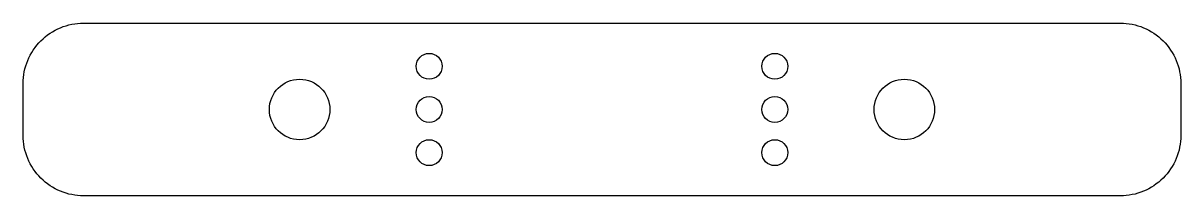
# Model space of a CAD drawing. Header units: millimetres. Extents: x -9 to 125, y 15 to 35.
import ezdxf

# ---------------------------------------------------------------- set-up
doc = ezdxf.new("R2010")
doc.units = ezdxf.units.MM
doc.layers.get('0').update_dxf_attribs({"linetype": 'CONTINUOUS'})

msp = doc.modelspace()

# ---------------------------------------------------------------- linework, layer by layer
msp.add_lwpolyline([(117.87, 35.06, -0.414214), (124.87, 28.06), (124.87, 22.06, -0.414214), (117.87, 15.06), (-2.13, 15.06, -0.414214), (-9.13, 22.06), (-9.13, 28.06, -0.414214), (-2.13, 35.06)], format="xyb", close=True)
for centre, radius in [((37.87, 30.06), 1.5), ((77.87, 30.06), 1.5), ((22.87, 25.06), 3.5), ((92.87, 25.06), 3.5), ((37.87, 25.06), 1.5), ((77.87, 25.06), 1.5), ((37.87, 20.06), 1.5), ((77.87, 20.06), 1.5)]:
    msp.add_circle(centre, radius)

doc.saveas('drawing.dxf')
